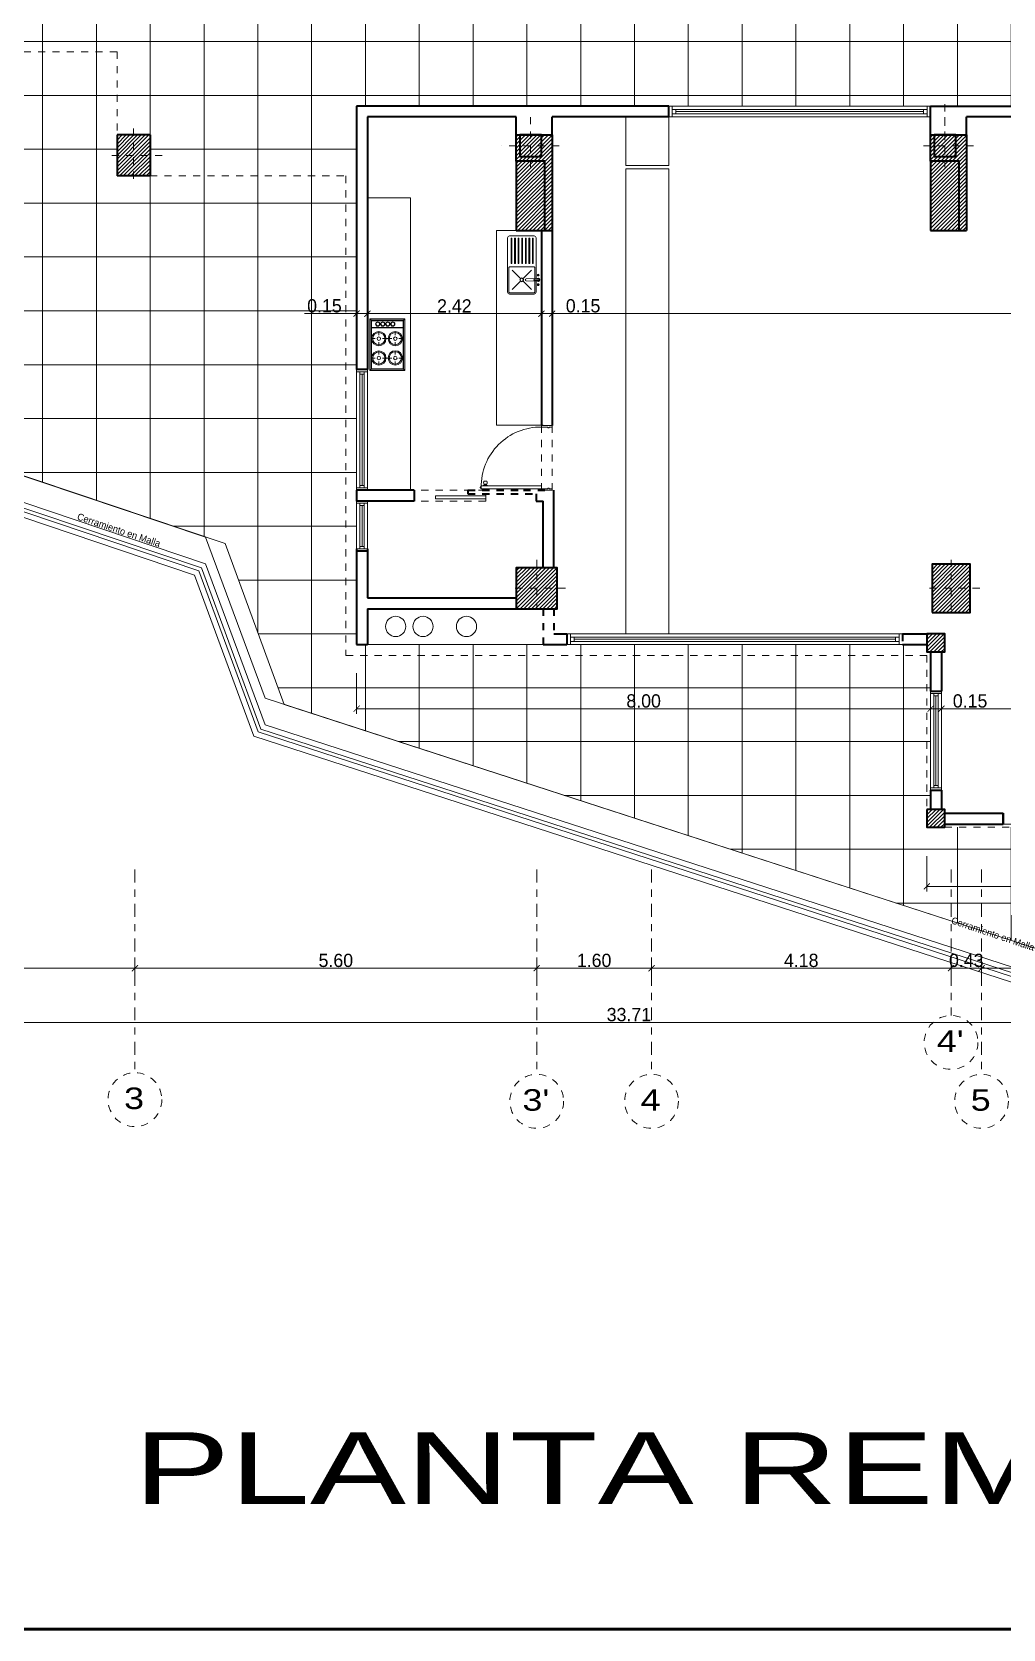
# Model space of a CAD drawing. Header units: millimetres. Extents: x 189.5 to 285.5, y -15 to 51.
# Drawn here: x 213.57 to 227.1, y -14.99 to 7.26 of the extents above; entities that cross this region are included whole.
import ezdxf
from ezdxf.enums import TextEntityAlignment as Align

# ---------------------------------------------------------------- set-up
doc = ezdxf.new("R2010")
doc.units = ezdxf.units.MM
doc.header["$LTSCALE"] = 0.005
doc.header["$MEASUREMENT"] = 0
for name, pattern in [('ACAD_ISO02W100', [15, 12, -3]), ('ACAD_ISO10W100', [18, 12, -3, 0, -3]), ('HIDDEN', [0.375, 0.25, -0.125])]:
    doc.linetypes.add(name, pattern=pattern)
for name, color, linetype, lineweight in [('Aux', 1, 'Continuous', 9), ('columna', 6, 'Continuous', 40), ('cotas', 1, 'Continuous', 15), ('ejes', 1, 'ACAD_ISO10W100', 9), ('EJES-REALES', 11, 'ACAD_ISO10W100', 5), ('F', 9, 'Continuous', 100), ('Hatch', 11, 'Continuous', 9), ('muebles', 2, 'Continuous', 20), ('muro', 5, 'Continuous', 40), ('proy', 1, 'ACAD_ISO02W100', 9), ('pu-ven', 2, 'Continuous', 20)]:
    doc.layers.add(name, color=color, linetype=linetype, lineweight=lineweight)
doc.layers.add('text', color=1, linetype='Continuous')
doc.styles.get("Standard").update_dxf_attribs({"font": 'ERASMD.TTF', "height": 0.185})
doc.dimstyles.get("Standard").update_dxf_attribs({"dimtxt": 0.15, "dimasz": 0.085, "dimexe": 0.07, "dimexo": 0.4, "dimgap": 0.015, "dimtad": 1, "dimzin": 1, "dimdsep": 46, "dimtxsty": 'Standard', "dimblk": 'ARCHTICK', "dimcen": 0, "dimclrd": 256, "dimclre": 256, "dimclrt": 2, "dimadec": 0, "dimazin": 0, "dimtfac": 1, "dimtix": 1, "dimtmove": 0, "dimatfit": 0, "dimfxl": 1, "dimlwd": -1, "dimlwe": -1, "dimarcsym": 0})
pattern_1 = [(45, (-337.533465, 81.375706), (-0.0265165043, 0.0265165043), [])]

# ---------------------------------------------------------------- blocks, each defined once
blk = doc.blocks.new('_ArchTick')
at = {"color": 0, "linetype": 'ByBlock', "const_width": 0.15}
blk.add_lwpolyline([(-0.5, -0.5), (0.5, 0.5)], dxfattribs=at)
blk = doc.blocks.new('*D111')
at = {"layer": 'cotas', "transparency": 16777216}
for p, q in [((210.434, -5.657), (210.434, -5.851)), ((210.434, -5.781), (215.004, -5.781)), ((215.004, -5.634), (215.004, -5.851))]:
    blk.add_line(p, q, dxfattribs=at)
at = {"layer": 'Defpoints', "color": 0, "transparency": 16777216}
for p in [(210.434, -5.257), (215.004, -5.234), (215.004, -5.781)]:
    blk.add_point(p, dxfattribs=at)
at = {"layer": 'cotas', "transparency": 16777216, "xscale": 0.085, "yscale": 0.085, "zscale": 0.085, "rotation": 180}
blk.add_blockref('_ArchTick', (210.434, -5.781), dxfattribs=at)
at = {"layer": 'cotas', "transparency": 16777216, "xscale": 0.085, "yscale": 0.085, "zscale": 0.085}
blk.add_blockref('_ArchTick', (215.004, -5.781), dxfattribs=at)
at = {"layer": 'cotas', "color": 2, "transparency": 16777216, "insert": (212.719, -5.673), "char_height": 0.185, "attachment_point": 5}
blk.add_mtext('4.57', dxfattribs=at)
blk = doc.blocks.new('*D112')
at = {"layer": 'cotas', "transparency": 16777216}
for p, q in [((215.004, -5.634), (215.004, -5.851)), ((215.004, -5.781), (220.604, -5.781)), ((220.604, -5.634), (220.604, -5.851))]:
    blk.add_line(p, q, dxfattribs=at)
at = {"layer": 'Defpoints', "color": 0, "transparency": 16777216}
for p in [(215.004, -5.234), (220.604, -5.234), (220.604, -5.781)]:
    blk.add_point(p, dxfattribs=at)
at = {"layer": 'cotas', "transparency": 16777216, "xscale": 0.085, "yscale": 0.085, "zscale": 0.085, "rotation": 180}
blk.add_blockref('_ArchTick', (215.004, -5.781), dxfattribs=at)
at = {"layer": 'cotas', "transparency": 16777216, "xscale": 0.085, "yscale": 0.085, "zscale": 0.085}
blk.add_blockref('_ArchTick', (220.604, -5.781), dxfattribs=at)
at = {"layer": 'cotas', "color": 2, "transparency": 16777216, "insert": (217.804, -5.673), "char_height": 0.185, "attachment_point": 5}
blk.add_mtext('5.60', dxfattribs=at)
blk = doc.blocks.new('*D113')
at = {"layer": 'cotas', "transparency": 16777216}
for p, q in [((220.604, -5.634), (220.604, -5.851)), ((220.604, -5.781), (222.204, -5.781)), ((222.204, -5.634), (222.204, -5.851))]:
    blk.add_line(p, q, dxfattribs=at)
at = {"layer": 'Defpoints', "color": 0, "transparency": 16777216}
for p in [(220.604, -5.234), (222.204, -5.234), (222.204, -5.781)]:
    blk.add_point(p, dxfattribs=at)
at = {"layer": 'cotas', "transparency": 16777216, "xscale": 0.085, "yscale": 0.085, "zscale": 0.085, "rotation": 180}
blk.add_blockref('_ArchTick', (220.604, -5.781), dxfattribs=at)
at = {"layer": 'cotas', "transparency": 16777216, "xscale": 0.085, "yscale": 0.085, "zscale": 0.085}
blk.add_blockref('_ArchTick', (222.204, -5.781), dxfattribs=at)
at = {"layer": 'cotas', "color": 2, "transparency": 16777216, "insert": (221.404, -5.673), "char_height": 0.185, "attachment_point": 5}
blk.add_mtext('1.60', dxfattribs=at)
blk = doc.blocks.new('*D114')
at = {"layer": 'cotas', "transparency": 16777216}
for p, q in [((222.204, -5.634), (222.204, -5.851)), ((222.204, -5.781), (226.379, -5.781)), ((226.379, -5.634), (226.379, -5.851))]:
    blk.add_line(p, q, dxfattribs=at)
at = {"layer": 'Defpoints', "color": 0, "transparency": 16777216}
for p in [(222.204, -5.234), (226.379, -5.234), (226.379, -5.781)]:
    blk.add_point(p, dxfattribs=at)
at = {"layer": 'cotas', "transparency": 16777216, "xscale": 0.085, "yscale": 0.085, "zscale": 0.085, "rotation": 180}
blk.add_blockref('_ArchTick', (222.204, -5.781), dxfattribs=at)
at = {"layer": 'cotas', "transparency": 16777216, "xscale": 0.085, "yscale": 0.085, "zscale": 0.085}
blk.add_blockref('_ArchTick', (226.379, -5.781), dxfattribs=at)
at = {"layer": 'cotas', "color": 2, "transparency": 16777216, "insert": (224.291, -5.673), "char_height": 0.185, "attachment_point": 5}
blk.add_mtext('4.18', dxfattribs=at)
blk = doc.blocks.new('*D115')
at = {"layer": 'cotas', "transparency": 16777216}
for p, q in [((226.379, -5.781), (226.294, -5.781)), ((226.379, -5.634), (226.379, -5.851)), ((226.379, -5.781), (226.804, -5.781)), ((226.804, -5.641), (226.804, -5.851)), ((226.804, -5.781), (226.889, -5.781))]:
    blk.add_line(p, q, dxfattribs=at)
at = {"layer": 'Defpoints', "color": 0, "transparency": 16777216}
for p in [(226.379, -5.234), (226.804, -5.241), (226.804, -5.781)]:
    blk.add_point(p, dxfattribs=at)
at = {"layer": 'cotas', "transparency": 16777216, "xscale": 0.085, "yscale": 0.085, "zscale": 0.085}
blk.add_blockref('_ArchTick', (226.379, -5.781), dxfattribs=at)
at = {"layer": 'cotas', "transparency": 16777216, "xscale": 0.085, "yscale": 0.085, "zscale": 0.085, "rotation": 180}
blk.add_blockref('_ArchTick', (226.804, -5.781), dxfattribs=at)
at = {"layer": 'cotas', "color": 2, "transparency": 16777216, "insert": (226.591, -5.673), "char_height": 0.185, "attachment_point": 5}
blk.add_mtext('0.43', dxfattribs=at)
blk = doc.blocks.new('*D116')
at = {"layer": 'cotas', "transparency": 16777216}
for p, q in [((226.804, -5.641), (226.804, -5.851)), ((226.804, -5.781), (231.904, -5.781)), ((231.904, -5.917), (231.904, -5.851))]:
    blk.add_line(p, q, dxfattribs=at)
at = {"layer": 'Defpoints', "color": 0, "transparency": 16777216}
for p in [(226.804, -5.241), (231.904, -5.517), (231.904, -5.781)]:
    blk.add_point(p, dxfattribs=at)
at = {"layer": 'cotas', "transparency": 16777216, "xscale": 0.085, "yscale": 0.085, "zscale": 0.085, "rotation": 180}
blk.add_blockref('_ArchTick', (226.804, -5.781), dxfattribs=at)
at = {"layer": 'cotas', "transparency": 16777216, "xscale": 0.085, "yscale": 0.085, "zscale": 0.085}
blk.add_blockref('_ArchTick', (231.904, -5.781), dxfattribs=at)
at = {"layer": 'cotas', "color": 2, "transparency": 16777216, "insert": (229.354, -5.673), "char_height": 0.185, "attachment_point": 5}
blk.add_mtext('5.10', dxfattribs=at)
blk = doc.blocks.new('*D120')
at = {"layer": 'cotas', "transparency": 16777216}
for p, q in [((205.034, -6.536), (238.744, -6.536)), ((205.034, -6.886), (205.034, -6.606)), ((238.744, -6.886), (238.744, -6.606))]:
    blk.add_line(p, q, dxfattribs=at)
at = {"layer": 'Defpoints', "color": 0, "transparency": 16777216}
for p in [(205.034, -6.486), (238.744, -6.486), (238.744, -6.536)]:
    blk.add_point(p, dxfattribs=at)
at = {"layer": 'cotas', "transparency": 16777216, "xscale": 0.085, "yscale": 0.085, "zscale": 0.085, "rotation": 180}
blk.add_blockref('_ArchTick', (205.034, -6.536), dxfattribs=at)
at = {"layer": 'cotas', "transparency": 16777216, "xscale": 0.085, "yscale": 0.085, "zscale": 0.085}
blk.add_blockref('_ArchTick', (238.744, -6.536), dxfattribs=at)
at = {"layer": 'cotas', "color": 2, "transparency": 16777216, "insert": (221.889, -6.428), "char_height": 0.185, "attachment_point": 5}
blk.add_mtext('33.71', dxfattribs=at)
blk = doc.blocks.new('*D149')
at = {"layer": 'cotas', "transparency": 16777216}
for p, q in [((218.094, 3.72), (218.094, 3.407)), ((218.244, 3.72), (218.244, 3.407)), ((218.094, 3.337), (217.365, 3.337)), ((218.244, 3.337), (218.094, 3.337)), ((218.244, 3.337), (218.329, 3.337))]:
    blk.add_line(p, q, dxfattribs=at)
at = {"layer": 'Defpoints', "color": 0, "transparency": 16777216}
for p in [(218.244, 3.337), (218.094, 3.32), (218.244, 3.32)]:
    blk.add_point(p, dxfattribs=at)
at = {"layer": 'cotas', "transparency": 16777216, "xscale": 0.085, "yscale": 0.085, "zscale": 0.085}
blk.add_blockref('_ArchTick', (218.094, 3.337), dxfattribs=at)
at = {"layer": 'cotas', "transparency": 16777216, "xscale": 0.085, "yscale": 0.085, "zscale": 0.085, "rotation": 180}
blk.add_blockref('_ArchTick', (218.244, 3.337), dxfattribs=at)
at = {"layer": 'cotas', "color": 2, "transparency": 16777216, "insert": (217.645, 3.445), "char_height": 0.185, "attachment_point": 5}
blk.add_mtext('0.15', dxfattribs=at)
blk = doc.blocks.new('*D150')
at = {"layer": 'cotas', "transparency": 16777216}
for p, q in [((218.244, 3.72), (218.244, 3.407)), ((218.244, 3.337), (220.669, 3.337)), ((220.669, 3.408), (220.669, 3.407))]:
    blk.add_line(p, q, dxfattribs=at)
at = {"layer": 'Defpoints', "color": 0, "transparency": 16777216}
for p in [(220.669, 3.337), (218.244, 3.32), (220.669, 3.008)]:
    blk.add_point(p, dxfattribs=at)
at = {"layer": 'cotas', "transparency": 16777216, "xscale": 0.085, "yscale": 0.085, "zscale": 0.085, "rotation": 180}
blk.add_blockref('_ArchTick', (218.244, 3.337), dxfattribs=at)
at = {"layer": 'cotas', "transparency": 16777216, "xscale": 0.085, "yscale": 0.085, "zscale": 0.085}
blk.add_blockref('_ArchTick', (220.669, 3.337), dxfattribs=at)
at = {"layer": 'cotas', "color": 2, "transparency": 16777216, "insert": (219.456, 3.445), "char_height": 0.185, "attachment_point": 5}
blk.add_mtext('2.42', dxfattribs=at)
blk = doc.blocks.new('*D151')
at = {"layer": 'cotas', "transparency": 16777216}
for p, q in [((220.669, 3.337), (220.584, 3.337)), ((220.669, 3.408), (220.669, 3.407)), ((220.669, 3.337), (220.819, 3.337)), ((220.819, 3.408), (220.819, 3.407)), ((220.819, 3.337), (220.904, 3.337))]:
    blk.add_line(p, q, dxfattribs=at)
at = {"layer": 'Defpoints', "color": 0, "transparency": 16777216}
for p in [(220.819, 3.337), (220.669, 3.008), (220.819, 3.008)]:
    blk.add_point(p, dxfattribs=at)
at = {"layer": 'cotas', "transparency": 16777216, "xscale": 0.085, "yscale": 0.085, "zscale": 0.085}
blk.add_blockref('_ArchTick', (220.669, 3.337), dxfattribs=at)
at = {"layer": 'cotas', "transparency": 16777216, "xscale": 0.085, "yscale": 0.085, "zscale": 0.085, "rotation": 180}
blk.add_blockref('_ArchTick', (220.819, 3.337), dxfattribs=at)
at = {"layer": 'cotas', "color": 2, "transparency": 16777216, "insert": (221.25, 3.445), "char_height": 0.185, "attachment_point": 5}
blk.add_mtext('0.15', dxfattribs=at)
blk = doc.blocks.new('*D152')
at = {"layer": 'cotas', "transparency": 16777216}
for p, q in [((220.819, 3.408), (220.819, 3.407)), ((220.819, 3.337), (237.644, 3.337)), ((237.644, 2.998), (237.644, 3.407))]:
    blk.add_line(p, q, dxfattribs=at)
at = {"layer": 'Defpoints', "color": 0, "transparency": 16777216}
for p in [(237.644, 3.337), (220.819, 3.008), (237.644, 2.598)]:
    blk.add_point(p, dxfattribs=at)
at = {"layer": 'cotas', "transparency": 16777216, "xscale": 0.085, "yscale": 0.085, "zscale": 0.085, "rotation": 180}
blk.add_blockref('_ArchTick', (220.819, 3.337), dxfattribs=at)
at = {"layer": 'cotas', "transparency": 16777216, "xscale": 0.085, "yscale": 0.085, "zscale": 0.085}
blk.add_blockref('_ArchTick', (237.644, 3.337), dxfattribs=at)
at = {"layer": 'cotas', "color": 2, "transparency": 16777216, "insert": (229.231, 3.445), "char_height": 0.185, "attachment_point": 5}
blk.add_mtext('16.83', dxfattribs=at)
blk = doc.blocks.new('*D154')
at = {"layer": 'cotas', "transparency": 16777216}
for p, q in [((218.094, -1.673), (218.094, -2.236)), ((226.094, -1.673), (226.094, -2.236)), ((218.094, -2.166), (226.094, -2.166))]:
    blk.add_line(p, q, dxfattribs=at)
at = {"layer": 'Defpoints', "color": 0, "transparency": 16777216}
for p in [(218.094, -1.273), (226.094, -1.273), (226.094, -2.166)]:
    blk.add_point(p, dxfattribs=at)
at = {"layer": 'cotas', "transparency": 16777216, "xscale": 0.085, "yscale": 0.085, "zscale": 0.085, "rotation": 180}
blk.add_blockref('_ArchTick', (218.094, -2.166), dxfattribs=at)
at = {"layer": 'cotas', "transparency": 16777216, "xscale": 0.085, "yscale": 0.085, "zscale": 0.085}
blk.add_blockref('_ArchTick', (226.094, -2.166), dxfattribs=at)
at = {"layer": 'cotas', "color": 2, "transparency": 16777216, "insert": (222.094, -2.059), "char_height": 0.185, "attachment_point": 5}
blk.add_mtext('8.00', dxfattribs=at)
blk = doc.blocks.new('*D155')
at = {"layer": 'cotas', "transparency": 16777216}
for p, q in [((226.094, -1.673), (226.094, -2.236)), ((226.094, -2.166), (226.009, -2.166)), ((226.094, -2.166), (226.244, -2.166)), ((226.244, -2.213), (226.244, -2.096)), ((226.244, -2.166), (226.329, -2.166))]:
    blk.add_line(p, q, dxfattribs=at)
at = {"layer": 'Defpoints', "color": 0, "transparency": 16777216}
for p in [(226.094, -1.273), (226.244, -2.166), (226.244, -2.613)]:
    blk.add_point(p, dxfattribs=at)
at = {"layer": 'cotas', "transparency": 16777216, "xscale": 0.085, "yscale": 0.085, "zscale": 0.085}
blk.add_blockref('_ArchTick', (226.094, -2.166), dxfattribs=at)
at = {"layer": 'cotas', "transparency": 16777216, "xscale": 0.085, "yscale": 0.085, "zscale": 0.085, "rotation": 180}
blk.add_blockref('_ArchTick', (226.244, -2.166), dxfattribs=at)
at = {"layer": 'cotas', "color": 2, "transparency": 16777216, "insert": (226.644, -2.059), "char_height": 0.185, "attachment_point": 5}
blk.add_mtext('0.15', dxfattribs=at)
blk = doc.blocks.new('*D156')
at = {"layer": 'cotas', "transparency": 16777216}
for p, q in [((226.244, -2.213), (226.244, -2.096)), ((226.244, -2.166), (237.394, -2.166)), ((237.394, -2.023), (237.394, -2.096))]:
    blk.add_line(p, q, dxfattribs=at)
at = {"layer": 'Defpoints', "color": 0, "transparency": 16777216}
for p in [(237.394, -2.166), (237.394, -2.423), (226.244, -2.613)]:
    blk.add_point(p, dxfattribs=at)
at = {"layer": 'cotas', "transparency": 16777216, "xscale": 0.085, "yscale": 0.085, "zscale": 0.085, "rotation": 180}
blk.add_blockref('_ArchTick', (226.244, -2.166), dxfattribs=at)
at = {"layer": 'cotas', "transparency": 16777216, "xscale": 0.085, "yscale": 0.085, "zscale": 0.085}
blk.add_blockref('_ArchTick', (237.394, -2.166), dxfattribs=at)
at = {"layer": 'cotas', "color": 2, "transparency": 16777216, "insert": (231.819, -2.059), "char_height": 0.185, "attachment_point": 5}
blk.add_mtext('11.15', dxfattribs=at)
blk = doc.blocks.new('*D159')
at = {"layer": 'cotas', "transparency": 16777216}
for p, q in [((226.041, -4.218), (226.041, -4.711)), ((237.594, -4.223), (237.594, -4.711)), ((226.041, -4.641), (237.594, -4.641))]:
    blk.add_line(p, q, dxfattribs=at)
at = {"layer": 'Defpoints', "color": 0, "transparency": 16777216}
for p in [(226.041, -3.818), (237.594, -3.823), (237.594, -4.641)]:
    blk.add_point(p, dxfattribs=at)
at = {"layer": 'cotas', "transparency": 16777216, "xscale": 0.085, "yscale": 0.085, "zscale": 0.085, "rotation": 180}
blk.add_blockref('_ArchTick', (226.041, -4.641), dxfattribs=at)
at = {"layer": 'cotas', "transparency": 16777216, "xscale": 0.085, "yscale": 0.085, "zscale": 0.085}
blk.add_blockref('_ArchTick', (237.594, -4.641), dxfattribs=at)
at = {"layer": 'cotas', "color": 2, "transparency": 16777216, "insert": (231.817, -4.534), "char_height": 0.185, "attachment_point": 5}
blk.add_mtext('11.55', dxfattribs=at)

msp = doc.modelspace()

# ---------------------------------------------------------------- hatches: boundary and pattern name
at = {"layer": 'Hatch'}
h = msp.add_hatch(dxfattribs=at)
h.set_pattern_fill('NET', color=256, scale=6, style=0)
h.set_pattern_definition([(0, (-337.5335, 81.3757), (0, 0.75), []), (90, (-337.5335, 81.3757), (-0.75, 5e-17), [])])
h.paths.add_polyline_path([(237.544, 8.461), (237.544, 8.911), (237.294, 8.911), (236.944, 8.911), (236.944, 9.311), (237.294, 9.311), (237.544, 9.311), (237.544, 11.286), (234.092, 11.286), (234.092, 9.686), (234.092, 9.666), (234.002, 9.666), (234.002, 9.656), (233.992, 9.656), (233.992, 8.816), (234.002, 8.816), (234.002, 8.806), (234.092, 8.806), (234.092, 8.486), (233.692, 8.486), (232.692, 8.486), (227.704, 8.486), (227.004, 8.486), (226.604, 8.486), (222.754, 8.486), (222.754, 8.411), (221.954, 8.411), (221.954, 8.486), (220.879, 8.486), (216.379, 8.486), (215.554, 8.486), (215.554, 8.411), (214.754, 8.411), (214.754, 8.486), (214.131, 8.486), (211.431, 8.486), (210.784, 8.486), (210.384, 8.486), (210.384, 8.636), (210.334, 8.636), (210.334, 8.488), (204.984, 8.488), (204.984, 6.986), (214.754, 6.986), (214.754, 5.826), (215.214, 5.826), (215.214, 5.256), (217.944, 5.256), (217.944, -1.423), (226.041, -1.423), (226.041, -3.568), (226.094, -3.568), (226.094, -3.303), (226.094, -1.923), (226.094, -1.923), (226.094, -1.373), (226.041, -1.373), (226.041, -1.273), (225.704, -1.273), (221.024, -1.273), (220.694, -1.273), (218.244, -1.273), (218.094, -1.273), (218.094, 0.06), (218.094, 0.727), (218.094, 0.91), (218.094, 0.91), (218.094, 2.525), (218.094, 2.525), (218.094, 6.227), (222.444, 6.227), (226.094, 6.227), (226.094, 6.227), (227.281, 6.227), (230.931, 6.227), (231.619, 6.227), (232.119, 6.227), (234.1, 6.227), (235.714, 6.227), (235.734, 6.227), (236.894, 6.227), (237.544, 6.227)], flags=17)
h.paths.add_polyline_path([(217.944, 5.256), (215.214, 5.256), (214.754, 5.256), (214.754, 5.826), (214.754, 6.986), (204.984, 6.986), (204.984, 8.486), (204.984, 8.635), (201.11, 8.635, -1), (200.36, 8.635, -1), (201.11, 8.635), (204.809, 8.635), (204.809, 8.638), (204.984, 8.638), (204.984, 8.788), (204.984, 9.774), (204.984, 11.72), (204.984, 12.088), (204.984, 12.108), (205.074, 12.108), (205.074, 12.118), (205.084, 12.118), (205.084, 12.958), (205.074, 12.958), (205.074, 12.968), (204.984, 12.968), (204.984, 12.988), (204.984, 13.035), (201.11, 13.035, -0.454551), (200.685, 12.664), (197.92, 6.303), (200.365, 5.48, -0.04033), (200.36, 5.54, -1), (201.11, 5.54, -0.205398), (200.994, 5.269), (216.26, 0.133), (217.086, -2.108), (233.523, -7.441, -0.79406), (234.218, -7.666), (237.594, -8.762), (237.594, -3.823), (237.344, -3.823), (233.074, -3.818), (232.824, -3.818), (229.564, -3.818), (229.314, -3.818), (226.291, -3.818), (226.041, -3.818), (226.041, -3.568), (226.041, -1.423), (217.944, -1.423)])
h.paths.add_polyline_path([(237.469, -7.635, -1), (236.719, -7.635, -1)], flags=16)
h.paths.add_polyline_path([(202.791, 10.533), (202.791, 11.138), (203.075, 11.138), (203.075, 10.533)], flags=24)
h.paths.add_polyline_path([(202.791, 6.786), (202.791, 7.39), (203.075, 7.39), (203.075, 6.786)], flags=24)
h.paths.add_polyline_path([(229.03, -5.528), (229.678, -5.528), (229.678, -5.812), (229.03, -5.812)], flags=24)
h.paths.add_polyline_path([(232.552, -5.531), (233.196, -5.531), (233.196, -5.812), (232.552, -5.812)], flags=24)
h.paths.add_polyline_path([(235.176, -5.528), (235.762, -5.528), (235.762, -5.812), (235.176, -5.812)], flags=24)
h.paths.add_polyline_path([(204.259, 10.351), (204.845, 10.351), (204.845, 10.067), (204.259, 10.067)], flags=24)
h.paths.add_polyline_path([(217.369, 3.589), (217.955, 3.589), (217.955, 3.306), (217.369, 3.306)], flags=24)
h.paths.add_polyline_path([(221.791, -1.914), (222.397, -1.914), (222.397, -2.198), (221.791, -2.198)], flags=24)
h.paths.add_polyline_path([(231.425, -4.392), (232.21, -4.392), (232.21, -4.672), (231.425, -4.672)], flags=24)
h.paths.add_polyline_path([(231.945, -4.415), (231.945, -3.829), (232.228, -3.829), (232.228, -4.415)], flags=24)
h.paths.add_polyline_path([(236.795, -7.847), (237.475, -7.847), (237.475, -7.39), (236.795, -7.39)], flags=24)
h.paths.add_polyline_path([(208.546, 6.911), (211.665, 6.911), (211.665, 7.296), (208.546, 7.296)], flags=24)
h.paths.add_polyline_path([(226.341, -5.171), (227.673, -5.619), (227.72, -5.48), (226.388, -5.032)], flags=25)
h = msp.add_hatch(dxfattribs=at)
h.set_pattern_fill('ANSI31', color=256, scale=0.3, style=0)
h.set_pattern_definition(pattern_1)
h.paths.add_polyline_path([(215.214, 5.826), (214.754, 5.826), (214.754, 5.256), (215.214, 5.256)])
h = msp.add_hatch(dxfattribs=at)
h.set_pattern_fill('ANSI31', color=256, scale=0.3, style=0)
h.set_pattern_definition(pattern_1)
h.paths.add_polyline_path([(220.669, 5.826), (220.369, 5.826), (220.369, 5.526), (220.669, 5.526)], flags=16)
h.paths.add_polyline_path([(220.819, 5.826), (220.669, 5.826), (220.669, 5.526), (220.369, 5.526), (220.369, 5.826), (220.319, 5.826), (220.319, 5.459), (220.719, 5.459), (220.719, 4.496), (220.819, 4.496)])
h.paths.add_polyline_path([(220.719, 5.459), (220.319, 5.459), (220.319, 4.496), (220.719, 4.496)])
h = msp.add_hatch(dxfattribs=at)
h.set_pattern_fill('ANSI31', color=256, scale=0.3, style=0)
h.set_pattern_definition(pattern_1)
h.paths.add_polyline_path([(226.444, 5.826), (226.144, 5.826), (226.144, 5.526), (226.444, 5.526)], flags=16)
h.paths.add_polyline_path([(226.594, 5.826), (226.444, 5.826), (226.444, 5.526), (226.144, 5.526), (226.144, 5.826), (226.094, 5.826), (226.094, 5.459), (226.494, 5.459), (226.494, 4.496), (226.594, 4.496)])
h.paths.add_polyline_path([(226.494, 5.459), (226.094, 5.459), (226.094, 4.496), (226.494, 4.496)])
h = msp.add_hatch(dxfattribs=at)
h.set_pattern_fill('ANSI31', color=256, scale=0.3, style=0)
h.set_pattern_definition(pattern_1)
h.paths.add_polyline_path([(220.889, -0.204), (220.319, -0.204), (220.319, -0.774), (220.889, -0.774)])
h = msp.add_hatch(dxfattribs=at)
h.set_pattern_fill('ANSI31', color=256, scale=0.3, style=0)
h.set_pattern_definition(pattern_1)
h.paths.add_polyline_path([(226.644, -0.154), (226.114, -0.154), (226.114, -0.824), (226.644, -0.824)])
h = msp.add_hatch(dxfattribs=at)
h.set_pattern_fill('ANSI31', color=256, scale=0.3, style=0)
h.set_pattern_definition(pattern_1)
h.paths.add_polyline_path([(226.291, -1.123), (226.041, -1.123), (226.041, -1.373), (226.291, -1.373)])
h = msp.add_hatch(dxfattribs=at)
h.set_pattern_fill('ANSI31', color=256, scale=0.3, style=0)
h.set_pattern_definition(pattern_1)
h.paths.add_polyline_path([(226.291, -3.568), (226.041, -3.568), (226.041, -3.818), (226.291, -3.818)])

# ---------------------------------------------------------------- linework, layer by layer
at = {"layer": 'Aux'}
for p, q in [((222.494, 6.182), (226.044, 6.182)), ((222.494, 6.122), (226.044, 6.122)), ((220.198, 4.393), (220.198, 4.096)), ((220.225, 4.42), (220.567, 4.42)), ((220.256, 4.387), (220.246, 4.387)), ((220.246, 4.387), (220.246, 4.037)), ((220.256, 4.037), (220.256, 4.387)), ((220.306, 4.387), (220.296, 4.387)), ((220.296, 4.387), (220.296, 4.037)), ((220.306, 4.037), (220.306, 4.387)), ((220.356, 4.387), (220.346, 4.387)), ((220.346, 4.387), (220.346, 4.037)), ((220.356, 4.037), (220.356, 4.387)), ((220.406, 4.387), (220.396, 4.387)), ((220.396, 4.387), (220.396, 4.037)), ((220.406, 4.037), (220.406, 4.387)), ((220.456, 4.387), (220.446, 4.387)), ((220.446, 4.387), (220.446, 4.037)), ((220.456, 4.037), (220.456, 4.387)), ((220.506, 4.387), (220.496, 4.387)), ((220.496, 4.387), (220.496, 4.037)), ((220.506, 4.037), (220.506, 4.387)), ((220.556, 4.387), (220.546, 4.387)), ((220.546, 4.387), (220.546, 4.037)), ((220.556, 4.037), (220.556, 4.387)), ((220.594, 4.393), (220.594, 4.096)), ((220.198, 3.637), (220.198, 4.096)), ((220.246, 4.037), (220.256, 4.037)), ((220.296, 4.037), (220.306, 4.037)), ((220.346, 4.037), (220.356, 4.037)), ((220.396, 4.037), (220.406, 4.037)), ((220.446, 4.037), (220.456, 4.037)), ((220.496, 4.037), (220.506, 4.037)), ((220.546, 4.037), (220.556, 4.037)), ((220.594, 3.825), (220.594, 4.096)), ((220.216, 3.637), (220.216, 3.979)), ((220.225, 3.988), (220.567, 3.988)), ((220.377, 3.827), (220.261, 3.943)), ((220.377, 3.789), (220.261, 3.673)), ((220.416, 3.827), (220.531, 3.943)), ((220.416, 3.789), (220.531, 3.673)), ((220.446, 3.803), (220.446, 3.813)), ((220.455, 3.822), (220.626, 3.826)), ((220.455, 3.794), (220.626, 3.79)), ((220.576, 3.825), (220.576, 3.979)), ((220.576, 3.637), (220.576, 3.791)), ((220.594, 3.637), (220.594, 3.791)), ((220.225, 3.628), (220.567, 3.628)), ((220.225, 3.61), (220.567, 3.61)), ((218.298, 3.244), (218.278, 3.264)), ((218.768, 3.264), (218.278, 3.264)), ((218.278, 3.264), (218.278, 2.544)), ((218.298, 3.244), (218.298, 2.564)), ((218.748, 3.244), (218.298, 3.244)), ((218.303, 3.144), (218.303, 3.239)), ((218.743, 3.239), (218.303, 3.239)), ((218.743, 3.144), (218.303, 3.144)), ((218.303, 3.139), (218.303, 2.569)), ((218.743, 3.139), (218.303, 3.139)), ((218.743, 3.144), (218.743, 3.239)), ((218.743, 2.569), (218.743, 3.139)), ((218.748, 3.244), (218.768, 3.264)), ((218.748, 2.564), (218.748, 3.244)), ((218.768, 2.544), (218.768, 3.264)), ((218.303, 2.989), (218.353, 2.989)), ((218.403, 3.039), (218.403, 3.089)), ((218.403, 2.889), (218.403, 2.939)), ((218.453, 2.989), (218.583, 2.989)), ((218.633, 3.039), (218.633, 3.089)), ((218.633, 2.889), (218.633, 2.939)), ((218.683, 2.989), (218.743, 2.989)), ((218.303, 2.719), (218.353, 2.719)), ((218.403, 2.819), (218.403, 2.769)), ((218.453, 2.719), (218.583, 2.719)), ((218.633, 2.82), (218.633, 2.769)), ((218.683, 2.719), (218.743, 2.719)), ((218.139, 0.91), (218.139, 2.525)), ((218.199, 0.91), (218.199, 2.525)), ((218.298, 2.564), (218.278, 2.544)), ((218.278, 2.544), (218.768, 2.544)), ((218.298, 2.564), (218.748, 2.564)), ((218.303, 2.569), (218.743, 2.569)), ((218.403, 2.669), (218.403, 2.619)), ((218.633, 2.669), (218.633, 2.62)), ((218.748, 2.564), (218.768, 2.544)), ((219.826, 0.912), (219.816, 0.912)), ((219.826, 0.912), (219.816, 0.912)), ((219.826, 0.922), (219.824, 0.922)), ((219.824, 0.922), (219.826, 0.922)), ((219.826, 0.902), (219.826, 0.932)), ((219.826, 0.932), (219.829, 0.932)), ((219.829, 0.902), (219.826, 0.902)), ((219.858, 0.942), (219.878, 0.952)), ((219.858, 0.937), (219.858, 0.942)), ((219.858, 0.942), (219.918, 0.942)), ((219.908, 1.002), (219.868, 1.002)), ((219.868, 0.962), (219.908, 0.962)), ((219.878, 0.952), (219.878, 0.962)), ((219.878, 0.962), (219.898, 0.962)), ((219.878, 0.952), (219.898, 0.952)), ((219.898, 0.962), (219.898, 0.952)), ((219.898, 0.952), (219.918, 0.942)), ((219.918, 0.942), (219.918, 0.937)), ((218.139, 0.06), (218.139, 0.695)), ((218.199, 0.06), (218.199, 0.695)), ((221.074, -1.168), (225.654, -1.168)), ((221.074, -1.228), (225.654, -1.228)), ((226.139, -3.27), (226.139, -1.955)), ((226.199, -3.27), (226.199, -1.955))]:
    msp.add_line(p, q, dxfattribs=at)
for centre, radius in [((220.396, 3.808), 0.027), ((220.396, 3.808), 0.0225), ((220.626, 3.875), 0.0135), ((220.626, 3.741), 0.0135), ((218.388, 3.192), 0.03), ((218.388, 3.192), 0.025), ((218.458, 3.192), 0.03), ((218.458, 3.192), 0.025), ((218.528, 3.192), 0.03), ((218.528, 3.192), 0.025), ((218.598, 3.192), 0.03), ((218.598, 3.192), 0.025), ((218.403, 2.989), 0.1), ((218.403, 2.989), 0.085), ((218.403, 2.989), 0.025), ((218.633, 2.989), 0.1), ((218.633, 2.989), 0.085), ((218.633, 2.989), 0.025), ((218.403, 2.719), 0.1), ((218.403, 2.719), 0.085), ((218.403, 2.719), 0.025), ((218.633, 2.72), 0.1), ((218.633, 2.72), 0.085), ((218.633, 2.719), 0.025), ((220.666, 0.895), 0.0025)]:
    msp.add_circle(centre, radius, dxfattribs=at)
for centre, radius, start, end in [((220.225, 4.393), 0.027, 90, 180), ((220.567, 4.393), 0.027, 0, 90), ((220.225, 3.979), 0.009, 90, 180), ((220.455, 3.813), 0.009, 91.4339, 180), ((220.455, 3.803), 0.009, 180, 268.5661), ((220.568, 3.808), 0.00318, 113.3361, 180), ((220.568, 3.808), 0.00318, 180, 246.6639), ((220.567, 3.979), 0.009, 0, 90), ((220.596, 3.744), 0.0727, 100.1317, 113.3361), ((220.596, 3.872), 0.0727, 246.6639, 259.8683), ((220.614, 3.642), 0.177, 94.2333, 100.1317), ((220.614, 3.974), 0.177, 259.8683, 265.7667), ((220.626, 3.476), 0.343, 90, 94.2333), ((220.626, 4.14), 0.343, 265.7667, 270), ((220.626, 3.808), 0.0225, 231.6962, 128.3038), ((220.619, 3.875), 0.00548, 147.598, 180), ((220.619, 3.875), 0.00548, 180, 212.402), ((220.623, 3.873), 0.0095, 123.1303, 147.598), ((220.623, 3.877), 0.0095, 212.402, 236.8697), ((220.625, 3.869), 0.0136, 105.1274, 123.1303), ((220.625, 3.88), 0.0136, 236.8697, 254.8726), ((220.626, 3.864), 0.0192, 90, 105.1274), ((220.626, 3.886), 0.0192, 254.8726, 270), ((220.626, 3.875), 0.00821, 270, 90), ((220.626, 3.808), 0.018, 270, 90), ((220.626, 3.808), 0.0109, 270, 90), ((220.225, 3.637), 0.027, 180, 270), ((220.225, 3.637), 0.009, 180, 270), ((220.567, 3.637), 0.009, 270, 0), ((220.567, 3.637), 0.027, 270, 0), ((220.619, 3.741), 0.00548, 147.598, 180), ((220.619, 3.741), 0.00548, 180, 212.402), ((220.623, 3.739), 0.0095, 123.1303, 147.598), ((220.623, 3.743), 0.0095, 212.402, 236.8697), ((220.625, 3.736), 0.0136, 105.1274, 123.1303), ((220.625, 3.747), 0.0136, 236.8697, 254.8726), ((220.626, 3.73), 0.0192, 90, 105.1274), ((220.626, 3.752), 0.0192, 254.8726, 270), ((220.626, 3.741), 0.00821, 270, 90), ((220.659, 0.927), 0.83, 89.2361, 180.7639), ((219.825, 0.914), 0.00846, 92.1794, 190.501), ((219.825, 0.914), 0.00846, 92.1794, 190.501), ((219.906, 0.982), 0.0425, 151.9275, 208.0725), ((219.871, 0.982), 0.0425, 331.9275, 28.0725)]:
    msp.add_arc(centre, radius, start, end, dxfattribs=at)
at = {"layer": 'columna'}
for p, q in [((214.754, 5.826), (214.754, 5.256)), ((215.214, 5.826), (214.754, 5.826)), ((215.214, 5.826), (215.214, 5.256)), ((220.319, 5.459), (220.319, 5.826)), ((220.319, 5.826), (220.819, 5.826)), ((220.819, 5.826), (220.819, 4.496)), ((226.094, 5.459), (226.094, 5.826)), ((226.094, 5.826), (226.594, 5.826)), ((226.594, 5.826), (226.594, 4.496)), ((215.214, 5.256), (214.754, 5.256)), ((220.719, 4.496), (220.819, 4.496)), ((226.494, 4.496), (226.594, 4.496))]:
    msp.add_line(p, q, dxfattribs=at)
for points in [[(220.369, 5.826), (220.369, 5.526), (220.669, 5.526), (220.669, 5.826)], [(220.369, 5.826), (220.369, 5.526), (220.669, 5.526), (220.669, 5.826)], [(220.369, 5.826), (220.369, 5.526), (220.669, 5.526), (220.669, 5.826)], [(226.144, 5.826), (226.144, 5.526), (226.444, 5.526), (226.444, 5.826)], [(226.144, 5.826), (226.144, 5.526), (226.444, 5.526), (226.444, 5.826)], [(226.144, 5.826), (226.144, 5.526), (226.444, 5.526), (226.444, 5.826)], [(220.319, 4.496), (220.719, 4.496), (220.719, 5.459), (220.319, 5.459)], [(226.094, 4.496), (226.494, 4.496), (226.494, 5.459), (226.094, 5.459)], [(220.319, -0.774), (220.889, -0.774), (220.889, -0.204), (220.319, -0.204)], [(226.114, -0.824), (226.644, -0.824), (226.644, -0.154), (226.114, -0.154)], [(226.041, -1.123), (226.041, -1.373), (226.291, -1.373), (226.291, -1.123)], [(226.041, -3.568), (226.041, -3.818), (226.291, -3.818), (226.291, -3.568)]]:
    msp.add_lwpolyline(points, close=True, dxfattribs=at)
at = {"layer": 'ejes'}
for p, q in [((226.294, 6.253), (226.294, 5.457)), ((220.519, 6.076), (220.519, 5.276)), ((220.519, 6.076), (220.519, 5.276)), ((220.519, 6.076), (220.519, 5.276)), ((226.294, 6.076), (226.294, 5.276)), ((226.294, 6.076), (226.294, 5.276)), ((226.294, 6.076), (226.294, 5.276)), ((214.984, 5.916), (214.984, 5.166)), ((220.919, 5.676), (220.119, 5.676)), ((220.919, 5.676), (220.119, 5.676)), ((220.919, 5.676), (220.119, 5.676)), ((226.694, 5.676), (225.894, 5.676)), ((226.694, 5.676), (225.894, 5.676)), ((226.694, 5.676), (225.894, 5.676)), ((215.384, 5.541), (214.584, 5.541)), ((220.604, -0.091), (220.604, -0.887)), ((226.379, -0.091), (226.379, -0.887)), ((221.004, -0.489), (220.204, -0.489)), ((226.779, -0.489), (225.979, -0.489))]:
    msp.add_line(p, q, dxfattribs=at)
at = {"layer": 'EJES-REALES', "ltscale": 3}
for p, q in [((215.004, -4.406), (215.004, -7.26)), ((220.604, -4.406), (220.604, -7.26)), ((222.204, -4.406), (222.204, -7.26)), ((226.379, -4.406), (226.379, -6.44)), ((226.804, -4.406), (226.804, -7.26))]:
    msp.add_line(p, q, dxfattribs=at)
at = {"layer": 'EJES-REALES'}
for centre in [(226.379, -6.815), (215.004, -7.612), (220.604, -7.635), (222.204, -7.635), (226.804, -7.635)]:
    msp.add_circle(centre, 0.375, dxfattribs=at)
at = {"layer": 'F'}
msp.add_line((189.516, -14.986), (285.516, -14.986), dxfattribs=at)
at = {"layer": 'muebles'}
for p, q in [((221.844, 6.077), (221.844, 5.402)), ((222.444, 6.077), (222.444, 5.402)), ((197.7, 5.797), (215.835, -0.305)), ((197.73, 5.866), (215.893, -0.245)), ((197.75, 5.912), (215.932, -0.205)), ((197.78, 5.981), (215.989, -0.146)), ((222.444, 5.402), (221.844, 5.402)), ((222.444, 5.352), (221.844, 5.352)), ((221.844, 5.352), (221.844, -1.123)), ((222.444, 5.352), (222.444, -1.123)), ((200.993, 5.268), (215.989, 0.222)), ((200.994, 5.269), (216.26, 0.133)), ((218.844, 4.952), (218.244, 4.952)), ((218.844, 4.952), (218.844, 0.877)), ((220.044, 4.496), (220.044, 1.782)), ((220.319, 4.496), (220.044, 4.496)), ((219.194, 0.797), (219.894, 0.797)), ((219.194, 0.797), (219.194, 0.757)), ((219.194, 0.757), (219.894, 0.757)), ((219.894, 0.797), (219.894, 0.757)), ((215.989, 0.222), (216.817, -2.021)), ((216.26, 0.133), (217.086, -2.109)), ((215.932, -0.205), (216.759, -2.449)), ((215.989, -0.146), (216.817, -2.389)), ((215.835, -0.305), (216.662, -2.549)), ((215.893, -0.245), (216.72, -2.489)), ((216.817, -2.021), (233.523, -7.441)), ((217.086, -2.109), (233.523, -7.441)), ((216.817, -2.389), (231.844, -7.264)), ((216.662, -2.549), (231.612, -7.399)), ((216.72, -2.489), (231.672, -7.34)), ((216.759, -2.449), (231.725, -7.305))]:
    msp.add_line(p, q, dxfattribs=at)
at = {"layer": 'muro', "linetype": 'ByBlock'}
for p, q in [((218.094, 6.227), (218.094, 2.557)), ((218.244, 6.077), (218.244, 2.557)), ((218.094, 0.877), (218.094, 0.727)), ((218.094, 0.06), (218.094, -1.273)), ((218.244, 0.06), (218.244, -0.623)), ((218.244, -0.773), (218.244, -1.273))]:
    msp.add_line(p, q, dxfattribs=at)
at = {"layer": 'muro'}
for p, q in [((222.444, 6.227), (218.094, 6.227)), ((220.319, 6.077), (218.244, 6.077)), ((220.319, 5.826), (220.319, 6.077)), ((222.444, 6.077), (220.819, 6.077)), ((220.819, 5.826), (220.819, 6.077)), ((222.444, 6.077), (222.444, 6.227)), ((226.094, 5.826), (226.094, 6.227)), ((226.094, 6.227), (227.281, 6.227)), ((226.594, 5.826), (226.594, 6.077)), ((227.281, 6.077), (226.594, 6.077)), ((220.669, 4.496), (220.669, 1.777)), ((220.819, 4.496), (220.819, 1.777)), ((218.244, 2.557), (218.094, 2.557)), ((218.244, 2.557), (218.094, 2.557)), ((218.244, 0.877), (218.094, 0.877)), ((218.244, 0.727), (218.094, 0.727)), ((218.894, 0.877), (218.244, 0.877)), ((218.894, 0.727), (218.244, 0.727)), ((218.894, 0.877), (218.894, 0.727)), ((219.644, 0.877), (219.644, 0.827)), ((220.694, -0.204), (220.694, 0.727)), ((220.844, -0.204), (220.844, 0.877)), ((218.244, 0.027), (218.094, 0.027)), ((218.244, -0.623), (220.319, -0.623)), ((218.244, -0.773), (220.319, -0.774)), ((218.094, -1.273), (218.244, -1.273)), ((220.694, -1.273), (221.024, -1.273)), ((220.844, -1.123), (221.024, -1.123)), ((221.024, -1.123), (221.024, -1.273)), ((225.704, -1.123), (226.041, -1.123)), ((225.704, -1.273), (226.041, -1.273)), ((226.094, -1.373), (226.094, -1.923)), ((226.244, -1.373), (226.244, -1.923)), ((226.094, -1.923), (226.244, -1.923)), ((226.094, -3.303), (226.244, -3.303)), ((226.094, -3.303), (226.094, -3.568)), ((226.244, -3.303), (226.244, -3.568)), ((226.291, -3.623), (227.104, -3.623)), ((226.291, -3.773), (227.104, -3.773)), ((227.104, -3.623), (227.104, -3.773)), ((227.104, -3.773), (227.104, -3.623))]:
    msp.add_line(p, q, dxfattribs=at)
at = {"layer": 'muro', "linetype": 'HIDDEN'}
for p, q in [((219.644, 0.877), (220.469, 0.877)), ((219.644, 0.827), (220.594, 0.827)), ((220.419, 0.877), (220.819, 0.877)), ((220.594, 0.827), (220.594, 0.727)), ((220.594, 0.727), (220.694, 0.727)), ((220.694, -0.773), (220.694, -1.273)), ((220.844, -0.774), (220.844, -1.123)), ((221.024, -1.123), (221.024, -1.273)), ((225.704, -1.123), (225.704, -1.273))]:
    msp.add_line(p, q, dxfattribs=at)
at = {"layer": 'proy'}
for p, q in [((214.754, 6.986), (204.984, 6.986)), ((214.754, 6.986), (214.754, 5.826)), ((215.214, 5.256), (217.944, 5.256)), ((217.944, 5.256), (217.944, -1.423)), ((220.669, 1.777), (220.819, 1.777)), ((220.669, 0.877), (220.669, 1.777)), ((220.819, 1.777), (220.819, 0.877)), ((219.894, 0.877), (218.894, 0.877)), ((219.894, 0.727), (218.894, 0.727)), ((219.894, 0.727), (219.894, 0.827)), ((220.819, 0.877), (220.669, 0.877)), ((217.944, -1.423), (226.041, -1.423)), ((226.041, -1.423), (226.041, -3.568)), ((226.291, -3.818), (229.314, -3.818))]:
    msp.add_line(p, q, dxfattribs=at)
at = {"layer": 'pu-ven'}
for p, q in [((222.444, 6.077), (222.444, 6.227)), ((222.444, 6.227), (226.094, 6.227)), ((222.444, 6.077), (226.094, 6.077)), ((222.494, 6.077), (222.494, 6.224)), ((222.544, 6.122), (222.544, 6.182)), ((222.544, 6.152), (225.994, 6.152)), ((225.994, 6.122), (225.994, 6.182)), ((226.044, 6.077), (226.044, 6.224)), ((218.094, 0.877), (218.094, 2.557)), ((218.094, 2.525), (218.244, 2.525)), ((218.139, 2.493), (218.199, 2.493)), ((218.169, 0.942), (218.169, 2.493)), ((218.244, 0.877), (218.244, 2.557)), ((220.044, 1.782), (220.694, 1.782)), ((220.669, 1.777), (220.819, 1.777)), ((220.759, 1.757), (220.669, 1.757)), ((220.759, 1.747), (220.759, 1.757)), ((220.779, 1.747), (220.759, 1.747)), ((220.819, 1.757), (220.779, 1.757)), ((220.779, 1.757), (220.779, 1.747)), ((218.094, 0.91), (218.244, 0.91)), ((218.14, 0.942), (218.2, 0.942)), ((219.829, 0.897), (219.829, 0.937)), ((219.829, 0.937), (220.669, 0.937)), ((220.669, 0.897), (219.829, 0.897)), ((220.669, 0.937), (220.669, 0.897)), ((220.759, 0.897), (220.669, 0.897)), ((220.669, 0.897), (220.669, 0.877)), ((220.779, 0.907), (220.759, 0.907)), ((220.759, 0.907), (220.759, 0.897)), ((220.779, 0.897), (220.779, 0.907)), ((220.819, 0.897), (220.779, 0.897)), ((220.819, 0.877), (220.819, 0.897)), ((218.094, 0.027), (218.094, 0.727)), ((218.094, 0.695), (218.244, 0.695)), ((218.244, 0.027), (218.244, 0.727)), ((220.669, 0.877), (220.819, 0.877)), ((218.139, 0.663), (218.199, 0.663)), ((218.169, 0.092), (218.169, 0.663)), ((218.094, 0.06), (218.244, 0.06)), ((218.139, 0.092), (218.199, 0.092)), ((218.244, -1.273), (220.694, -1.273)), ((221.024, -1.123), (225.704, -1.123)), ((221.024, -1.273), (225.704, -1.273)), ((221.074, -1.273), (221.074, -1.126)), ((221.124, -1.228), (221.124, -1.168)), ((221.124, -1.198), (225.604, -1.198)), ((225.604, -1.228), (225.604, -1.168)), ((225.654, -1.273), (225.654, -1.123)), ((226.094, -3.303), (226.094, -1.923)), ((226.094, -1.955), (226.244, -1.955)), ((226.139, -1.987), (226.199, -1.987)), ((226.169, -3.238), (226.169, -1.987)), ((226.244, -3.303), (226.244, -1.923)), ((226.094, -3.27), (226.244, -3.27)), ((226.14, -3.238), (226.2, -3.238)), ((229.244, -3.773), (227.104, -3.773))]:
    msp.add_line(p, q, dxfattribs=at)
for centre in [(218.638, -1.02), (219.019, -1.02), (219.625, -1.02)]:
    msp.add_circle(centre, 0.141, dxfattribs=at)

# ---------------------------------------------------------------- texts
at = {"layer": 'EJES-REALES', "width": 1.25}
for s, p in [("4'", (226.367, -6.947)), ('3', (214.992, -7.743)), ("3'", (220.592, -7.766)), ('4', (222.192, -7.766)), ('5', (226.792, -7.766))]:
    msp.add_text(s, height=0.3, dxfattribs=at).set_placement(p, align=Align.CENTER)
at = {"layer": 'text'}
for p in [(214.19, 0.472), (226.372, -5.154)]:
    msp.add_text('Cerramiento en Malla', height=0.095, rotation=341.405, dxfattribs=at).set_placement(p)
at = {"layer": 'text', "width": 1.5}
msp.add_text('PLANTA REMODELACION PRIMER PISO', height=1, dxfattribs=at).set_placement((234.16, -13.245), align=Align.CENTER)

# ---------------------------------------------------------------- dimensions: what is measured, and where the dimension line sits
at = {"layer": 'cotas'}
dim = msp.add_linear_dim(base=(218.244, 3.337), p1=(218.094, 3.32), p2=(218.244, 3.32), dimstyle='Standard', dxfattribs=at)
dim.commit()
dim.dimension.update_dxf_attribs({"geometry": '*D149', "text_midpoint": (217.645, 3.337), "dimtype": 160})
for base, p1, p2, picture, middle in [((220.66895, 3.33725), (218.24396, 3.31962), (220.66895, 3.00822), '*D150', (219.45646, 3.44475)), ((237.643951359, 3.337250006), (220.818951359, 3.008215584), (237.643951359, 2.597822943), '*D152', (229.231451359, 3.444750006)), ((237.394, -2.166), (226.244, -2.613), (237.394, -2.423), '*D156', (231.819, -2.059)), ((215.004, -5.781), (210.434, -5.257), (215.004, -5.234), '*D111', (212.719, -5.673)), ((220.604, -5.781), (215.004, -5.234), (220.604, -5.234), '*D112', (217.804, -5.673)), ((222.204, -5.781), (220.604, -5.234), (222.204, -5.234), '*D113', (221.404, -5.673)), ((226.378951359, -5.780709614), (222.203951359, -5.234236869), (226.378951359, -5.234236869), '*D114', (224.291451359, -5.673209614)), ((226.803951359, -5.780709614), (226.378951359, -5.234236869), (226.803951359, -5.240982147), '*D115', (226.591451359, -5.673209614)), ((231.904, -5.781), (226.804, -5.241), (231.904, -5.517), '*D116', (229.354, -5.673))]:
    dim = msp.add_linear_dim(base=base, p1=p1, p2=p2, dimstyle='Standard', override={"dimtmove": 1}, dxfattribs=at)
    dim.commit()
    dim.dimension.update_dxf_attribs({"geometry": picture, "text_midpoint": middle})
for base, p1, p2, picture, middle in [((220.819, 3.337), (220.669, 3.008), (220.819, 3.008), '*D151', (221.25, 3.337)), ((226.244, -2.166), (226.094, -1.273), (226.244, -2.613), '*D155', (226.644, -2.166))]:
    dim = msp.add_linear_dim(base=base, p1=p1, p2=p2, dimstyle='Standard', override={"dimtmove": 1}, dxfattribs=at)
    dim.commit()
    dim.dimension.update_dxf_attribs({"geometry": picture, "text_midpoint": middle, "dimtype": 160})
for base, p1, p2, picture, middle in [((226.094, -2.166), (218.094, -1.273), (226.094, -1.273), '*D154', (222.094, -2.059)), ((237.594, -4.641), (226.041, -3.818), (237.594, -3.823), '*D159', (231.817, -4.534)), ((238.744, -6.536), (205.034, -6.486), (238.744, -6.486), '*D120', (221.889, -6.428))]:
    dim = msp.add_linear_dim(base=base, p1=p1, p2=p2, dimstyle='Standard', dxfattribs=at)
    dim.commit()
    dim.dimension.update_dxf_attribs({"geometry": picture, "text_midpoint": middle})

doc.saveas('drawing.dxf')
